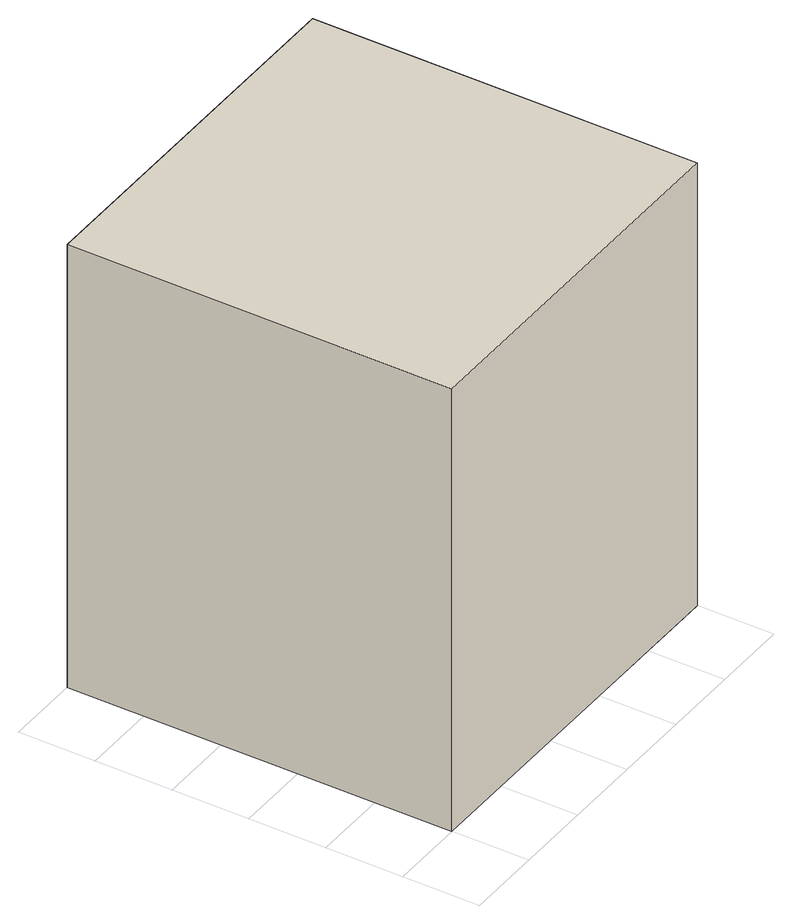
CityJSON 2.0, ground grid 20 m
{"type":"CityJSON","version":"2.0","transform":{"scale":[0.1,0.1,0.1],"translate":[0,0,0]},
"CityObjects":{
"building1":{"type":"Building","geometry":[{"type":"Solid","lod":"1","boundaries":[[[[0,1,2,3]],[[4,5,6,7]],[[2,4,7,3]],[[1,5,4,2]],[[0,6,5,1]],[[3,7,6,0]]]]}]},
"building2":{"type":"Building","geometry":[{"type":"Solid","lod":"1","boundaries":[[[[0,1,2,3]],[[4,5,6,7]],[[2,4,7,3]],[[1,5,4,2]],[[0,6,5,1]],[[3,7,6,0]]]]}]}
},
"vertices":[
[0,1000,0],[1000,1000,0],[1000,0,0],[0,0,0],[1000,0,1200],[1000,1000,1200],[0,1000,1200],[0,0,1200]
]}
